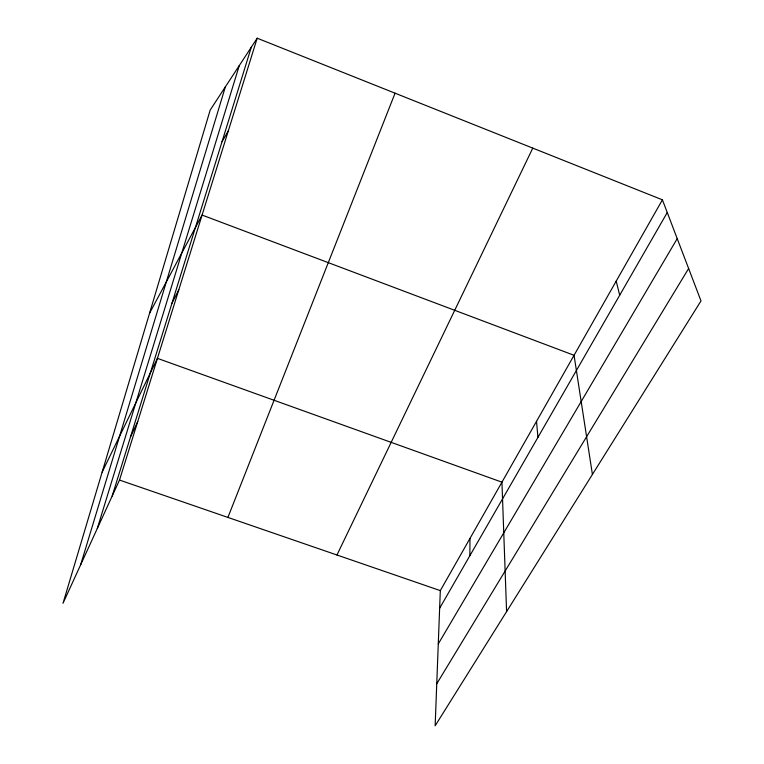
<?xml version="1.0" encoding="UTF-8"?>
<svg xmlns="http://www.w3.org/2000/svg" width="764" height="764" viewBox="0 0 764 764"><rect width="100%" height="100%" fill="white"/><g stroke="black" fill="none" stroke-linecap="round" stroke-linejoin="round"><path stroke-width="1.15" d="M469.879 555.686L469.965 538.439M662.407 199.824L440.312 590.62L435.146 725.8L700.999 300.911L662.407 199.824L257.191 38.2L210.195 110.045L63.001 603.312L119.509 480.059L257.191 38.2M80.64 564.835L225.361 86.867M97.295 528.507L239.256 65.618M112.165 496.065L251.337 47.148M227.911 517.419L395.064 93.189M130.482 436.979L137.73 421.585M336.962 554.998L532.775 148.12M102.137 472.142L157.432 358.354L501.938 482.17L506.589 611.62M171.9 303.394L178.805 289.747M149.563 313.23L202.078 215.066L574.05 355.289L592.415 474.454M439.634 608.268L667.259 212.526M222.009 141.751L228.321 130.864M438.269 643.937L677.229 238.635M436.75 683.761L688.631 268.517M119.509 480.059L440.312 590.62M616.204 281.114L619.69 295.21M536.529 421.317L537.932 437.371"/></g></svg>
